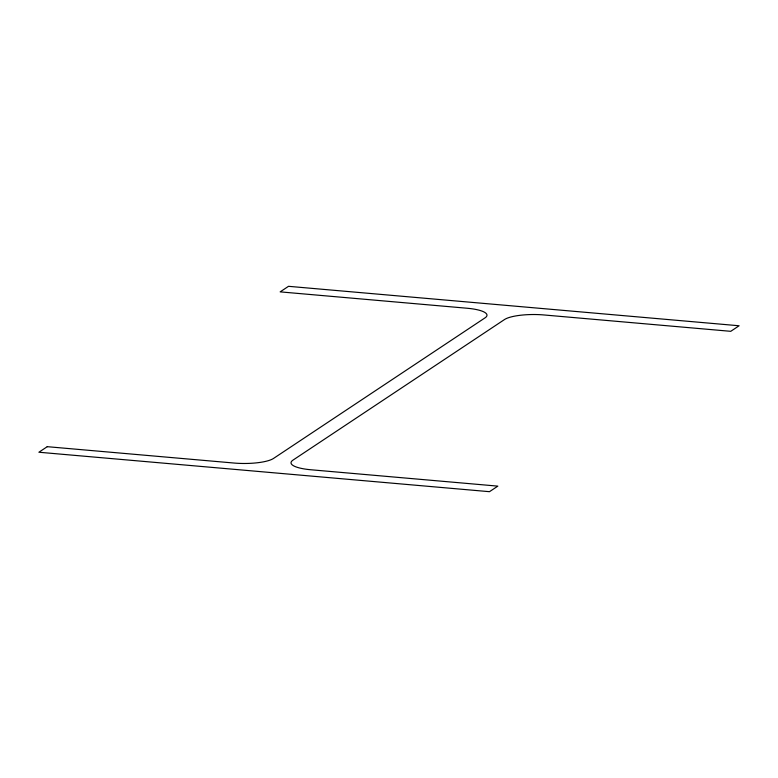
<?xml version="1.0" encoding="UTF-8"?>
<svg xmlns="http://www.w3.org/2000/svg" width="778" height="778" viewBox="0 0 778 778"><rect width="100%" height="100%" fill="white"/><g stroke="black" fill="none" stroke-linecap="round" stroke-linejoin="round"><path stroke-width="1.17" d="M47.254 446.679L38.9 452.232L489.479 491.686L497.832 486.133L310.85 469.756A30.527 7.537 -0.3 0 1 292.966 460.138L504.475 319.564A30.527 7.537 -0.3 0 1 543.773 314.944L730.746 331.321L739.1 325.768L288.521 286.314L280.168 291.867L467.15 308.244A30.527 7.537 -0.3 0 1 485.034 317.862L273.525 458.436A30.527 7.537 -0.3 0 1 234.227 463.056L47.254 446.679"/></g></svg>
